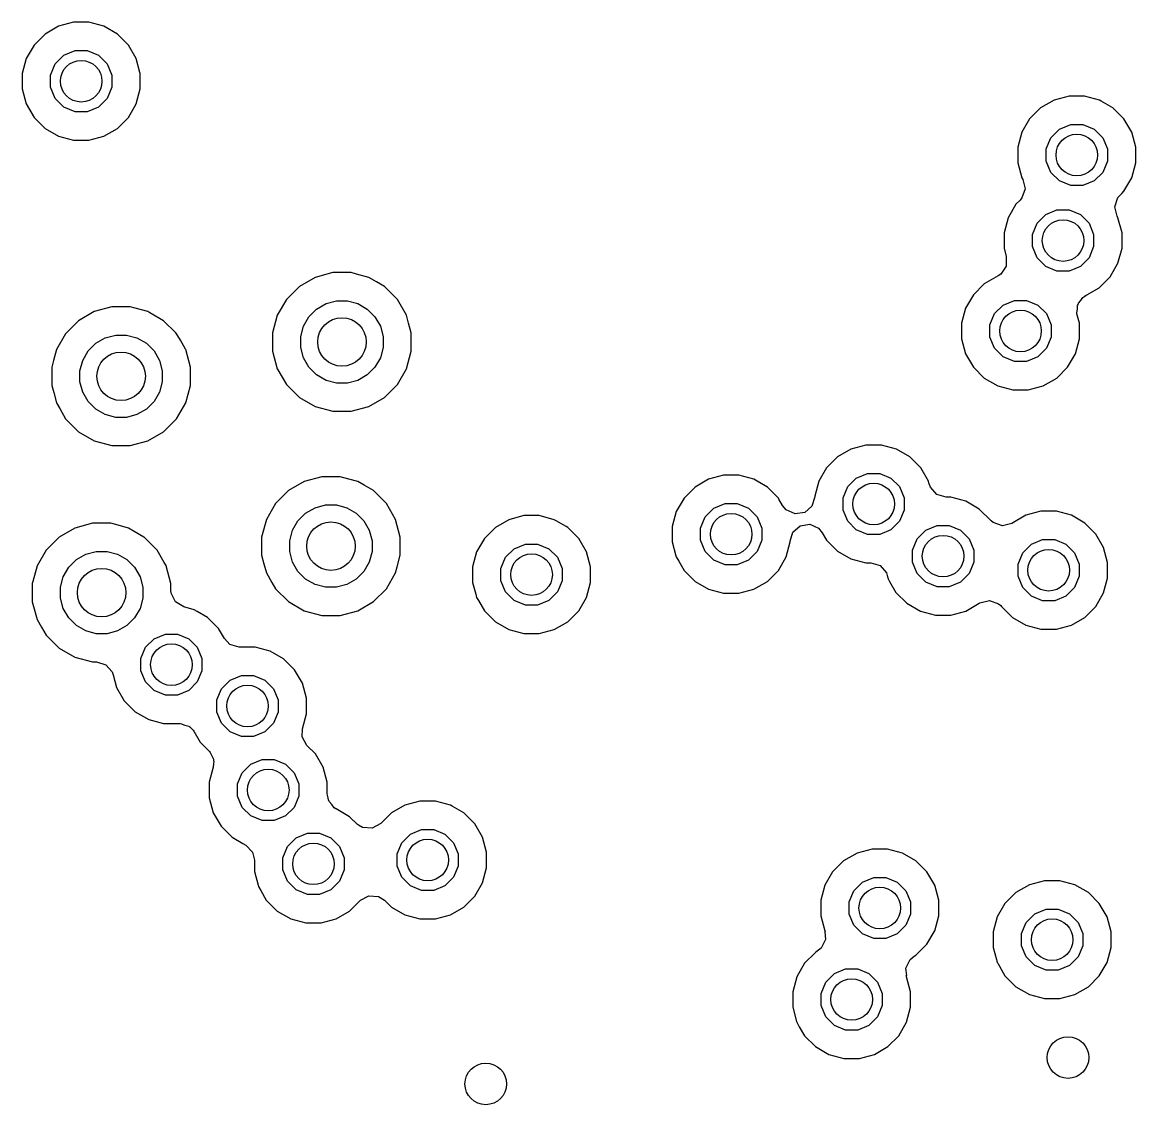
# Model space of a CAD drawing. Header units: inches. Extents: x 5.12 to 6.15, y -4.12 to -1.79.
# Drawn here: x 5.4422 to 5.7588, y -3.1979 to -2.8903 of the extents above; entities that cross this region are included whole.
import ezdxf

# ---------------------------------------------------------------- set-up
doc = ezdxf.new("R2010")
doc.units = ezdxf.units.IN
doc.header["$MEASUREMENT"] = 0
doc.layers.add('In1.Cu', color=91, linetype='CONTINUOUS', true_color=0x7fc87f)

msp = doc.modelspace()

# ---------------------------------------------------------------- linework, layer by layer
at = {"layer": 'In1.Cu', "linetype": 'CONTINUOUS'}
for p, q in [((5.45253, -2.89141), (5.44871, -2.89362)), ((5.45679, -2.89027), (5.45253, -2.89141)), ((5.45253, -2.89141), (5.45253, -2.89141)), ((5.46121, -2.89027), (5.45679, -2.89027)), ((5.46547, -2.89141), (5.46121, -2.89027)), ((5.46929, -2.89362), (5.46547, -2.89141)), ((5.44871, -2.89362), (5.44559, -2.89673)), ((5.44871, -2.89362), (5.44871, -2.89362)), ((5.4724, -2.89673), (5.46929, -2.89362)), ((5.44559, -2.89673), (5.44339, -2.90055)), ((5.44559, -2.89673), (5.44559, -2.89673)), ((5.45408, -2.89965), (5.45727, -2.89833)), ((5.45727, -2.89833), (5.46073, -2.89833)), ((5.46073, -2.89833), (5.46392, -2.89965)), ((5.47461, -2.90055), (5.4724, -2.89673)), ((5.44339, -2.90055), (5.44225, -2.90481)), ((5.44339, -2.90055), (5.44339, -2.90055)), ((5.45031, -2.90529), (5.45163, -2.9021)), ((5.45163, -2.9021), (5.45408, -2.89965)), ((5.46392, -2.89965), (5.46637, -2.9021)), ((5.46637, -2.9021), (5.46769, -2.90529)), ((5.47568, -2.90453), (5.47461, -2.90055)), ((5.44225, -2.90481), (5.44225, -2.90923)), ((5.45031, -2.90875), (5.45031, -2.90529)), ((5.46769, -2.90529), (5.46769, -2.90875)), ((5.47575, -2.90481), (5.47568, -2.90453)), ((5.47575, -2.90923), (5.47575, -2.90481)), ((5.44225, -2.90923), (5.44339, -2.91349)), ((5.45163, -2.91194), (5.45031, -2.90875)), ((5.46769, -2.90875), (5.46637, -2.91194)), ((5.47461, -2.91349), (5.47575, -2.90923)), ((5.73979, -2.91125), (5.73553, -2.91239)), ((5.74421, -2.91125), (5.73979, -2.91125)), ((5.74847, -2.91239), (5.74421, -2.91125)), ((5.44339, -2.91349), (5.44559, -2.91731)), ((5.45408, -2.91439), (5.45163, -2.91194)), ((5.45727, -2.91571), (5.45408, -2.91439)), ((5.46392, -2.91439), (5.46073, -2.91571)), ((5.46637, -2.91194), (5.46392, -2.91439)), ((5.4724, -2.91731), (5.47461, -2.91349)), ((5.73171, -2.9146), (5.7286, -2.91771)), ((5.73553, -2.91239), (5.73171, -2.9146)), ((5.73171, -2.9146), (5.73171, -2.9146)), ((5.73553, -2.91239), (5.73553, -2.91239)), ((5.74897, -2.91268), (5.74847, -2.91239)), ((5.74847, -2.91239), (5.74847, -2.91239)), ((5.74847, -2.91239), (5.74847, -2.91239)), ((5.75229, -2.9146), (5.74897, -2.91268)), ((5.7554, -2.91771), (5.75229, -2.9146)), ((5.44559, -2.91731), (5.44871, -2.92042)), ((5.46073, -2.91571), (5.45727, -2.91571)), ((5.46929, -2.92042), (5.4724, -2.91731)), ((5.72859, -2.91771), (5.72639, -2.92153)), ((5.7286, -2.91771), (5.72859, -2.91771)), ((5.75761, -2.92153), (5.7554, -2.91771)), ((5.44871, -2.92042), (5.45253, -2.92263)), ((5.46547, -2.92263), (5.46929, -2.92042)), ((5.73463, -2.92308), (5.73708, -2.92063)), ((5.73708, -2.92063), (5.74027, -2.91931)), ((5.74027, -2.91931), (5.74373, -2.91931)), ((5.74373, -2.91931), (5.74692, -2.92063)), ((5.74692, -2.92063), (5.74937, -2.92308)), ((5.45253, -2.92263), (5.45679, -2.92377)), ((5.45679, -2.92377), (5.45679, -2.92377)), ((5.45679, -2.92377), (5.46121, -2.92377)), ((5.46121, -2.92377), (5.46547, -2.92263)), ((5.46121, -2.92377), (5.46121, -2.92377)), ((5.72639, -2.92153), (5.72525, -2.92579)), ((5.72639, -2.92153), (5.72639, -2.92153)), ((5.73331, -2.92627), (5.73463, -2.92308)), ((5.74937, -2.92308), (5.75069, -2.92627)), ((5.75875, -2.92579), (5.75761, -2.92153)), ((5.72525, -2.92579), (5.72525, -2.93021)), ((5.73331, -2.92973), (5.73331, -2.92627)), ((5.75069, -2.92627), (5.75069, -2.92973)), ((5.75875, -2.93021), (5.75875, -2.92579)), ((5.72525, -2.93021), (5.72639, -2.93447)), ((5.73463, -2.93292), (5.73331, -2.92973)), ((5.75069, -2.92973), (5.74937, -2.93292)), ((5.75761, -2.93447), (5.75875, -2.93021)), ((5.73708, -2.93537), (5.73463, -2.93292)), ((5.74937, -2.93292), (5.74692, -2.93537)), ((5.72639, -2.93447), (5.72639, -2.93447)), ((5.72639, -2.93447), (5.72666, -2.93493)), ((5.72666, -2.93493), (5.72731, -2.93761)), ((5.74027, -2.93669), (5.73708, -2.93537)), ((5.74373, -2.93669), (5.74027, -2.93669)), ((5.74692, -2.93537), (5.74373, -2.93669)), ((5.7554, -2.93829), (5.75761, -2.93447)), ((5.72641, -2.9402), (5.72588, -2.94082)), ((5.72731, -2.93761), (5.72641, -2.9402)), ((5.7528, -2.94269), (5.7537, -2.94009)), ((5.7537, -2.94009), (5.75422, -2.93947)), ((5.75422, -2.93947), (5.7548, -2.93889)), ((5.7548, -2.93889), (5.7554, -2.93829)), ((5.7247, -2.94201), (5.72249, -2.94583)), ((5.72588, -2.94082), (5.7247, -2.94201)), ((5.7247, -2.94201), (5.7247, -2.94201)), ((5.75344, -2.94536), (5.7528, -2.94269)), ((5.72249, -2.94583), (5.72135, -2.95009)), ((5.72249, -2.94583), (5.72249, -2.94583)), ((5.73074, -2.94737), (5.73318, -2.94493)), ((5.73318, -2.94493), (5.73637, -2.94361)), ((5.73637, -2.94361), (5.73983, -2.94361)), ((5.73983, -2.94361), (5.74302, -2.94493)), ((5.74302, -2.94493), (5.74547, -2.94737)), ((5.75371, -2.94583), (5.75344, -2.94536)), ((5.75485, -2.95009), (5.75371, -2.94583)), ((5.72941, -2.95057), (5.73074, -2.94737)), ((5.74547, -2.94737), (5.74679, -2.95057)), ((5.72135, -2.95009), (5.72135, -2.9545)), ((5.72941, -2.95402), (5.72941, -2.95057)), ((5.74679, -2.95057), (5.74679, -2.95402)), ((5.75485, -2.9545), (5.75485, -2.95009)), ((5.72135, -2.9545), (5.72197, -2.95681)), ((5.73074, -2.95722), (5.72941, -2.95402)), ((5.74679, -2.95402), (5.74547, -2.95722)), ((5.75371, -2.95876), (5.75485, -2.9545)), ((5.72197, -2.95681), (5.7219, -2.95956)), ((5.73318, -2.95966), (5.73074, -2.95722)), ((5.74547, -2.95722), (5.74302, -2.95966)), ((5.75151, -2.96258), (5.75371, -2.95876)), ((5.53052, -2.96142), (5.52551, -2.96277)), ((5.53571, -2.96142), (5.53052, -2.96142)), ((5.53724, -2.96183), (5.53571, -2.96142)), ((5.54072, -2.96277), (5.53724, -2.96183)), ((5.71969, -2.9623), (5.71571, -2.9646)), ((5.72036, -2.96183), (5.71969, -2.9623)), ((5.7219, -2.95956), (5.72036, -2.96183)), ((5.73637, -2.96098), (5.73318, -2.95966)), ((5.73983, -2.96098), (5.73637, -2.96098)), ((5.74302, -2.95966), (5.73983, -2.96098)), ((5.52101, -2.96536), (5.51735, -2.96903)), ((5.52551, -2.96277), (5.52101, -2.96536)), ((5.52101, -2.96536), (5.52101, -2.96536)), ((5.54297, -2.96406), (5.54072, -2.96277)), ((5.54521, -2.96536), (5.54297, -2.96406)), ((5.54888, -2.96903), (5.54521, -2.96536)), ((5.71571, -2.9646), (5.7126, -2.96771)), ((5.71571, -2.9646), (5.71571, -2.9646)), ((5.74839, -2.9657), (5.75151, -2.96258)), ((5.7126, -2.96771), (5.71039, -2.97153)), ((5.7126, -2.96771), (5.7126, -2.96771)), ((5.74315, -2.96933), (5.74374, -2.96846)), ((5.74374, -2.96846), (5.74426, -2.9681)), ((5.74426, -2.9681), (5.74428, -2.96807)), ((5.74428, -2.96807), (5.74431, -2.96806)), ((5.74431, -2.96806), (5.74441, -2.968)), ((5.74441, -2.968), (5.7449, -2.96771)), ((5.7449, -2.96771), (5.74839, -2.9657)), ((5.46774, -2.97116), (5.46273, -2.97251)), ((5.47293, -2.97116), (5.46774, -2.97116)), ((5.47431, -2.97153), (5.47293, -2.97116)), ((5.47794, -2.97251), (5.47431, -2.97153)), ((5.51735, -2.96903), (5.51475, -2.97352)), ((5.51735, -2.96903), (5.51735, -2.96903)), ((5.52374, -2.97394), (5.52592, -2.97176)), ((5.52592, -2.97176), (5.52859, -2.97022)), ((5.52859, -2.97022), (5.53157, -2.96942)), ((5.53157, -2.96942), (5.53466, -2.96942)), ((5.53466, -2.96942), (5.53763, -2.97022)), ((5.53763, -2.97022), (5.5403, -2.97176)), ((5.5403, -2.97176), (5.54248, -2.97394)), ((5.55148, -2.97352), (5.54888, -2.96903)), ((5.71039, -2.97153), (5.70925, -2.97579)), ((5.71039, -2.97153), (5.71039, -2.97153)), ((5.71863, -2.97308), (5.72108, -2.97063)), ((5.72108, -2.97063), (5.72427, -2.96931)), ((5.72427, -2.96931), (5.72773, -2.96931)), ((5.72773, -2.96931), (5.73092, -2.97063)), ((5.73092, -2.97063), (5.73337, -2.97308)), ((5.74201, -2.97283), (5.74217, -2.97179)), ((5.74217, -2.97179), (5.7422, -2.97074)), ((5.7422, -2.97074), (5.74239, -2.97046)), ((5.74239, -2.97046), (5.74245, -2.97012)), ((5.74245, -2.97012), (5.74315, -2.96933)), ((5.45824, -2.9751), (5.45457, -2.97877)), ((5.46273, -2.97251), (5.45824, -2.9751)), ((5.45824, -2.9751), (5.45824, -2.9751)), ((5.47851, -2.97283), (5.47794, -2.97251)), ((5.48244, -2.9751), (5.47851, -2.97283)), ((5.48587, -2.97853), (5.48244, -2.9751)), ((5.51475, -2.97352), (5.51341, -2.97853)), ((5.5222, -2.97661), (5.52374, -2.97394)), ((5.54248, -2.97394), (5.54403, -2.97661)), ((5.55208, -2.97579), (5.55148, -2.97352)), ((5.71731, -2.97627), (5.71863, -2.97308)), ((5.73337, -2.97308), (5.73469, -2.97627)), ((5.74205, -2.97317), (5.74201, -2.97283)), ((5.74275, -2.97579), (5.74205, -2.97317)), ((5.5214, -2.97959), (5.5222, -2.97661)), ((5.54403, -2.97661), (5.54482, -2.97959)), ((5.55282, -2.97853), (5.55208, -2.97579)), ((5.70925, -2.97579), (5.70925, -2.98021)), ((5.71731, -2.97973), (5.71731, -2.97627)), ((5.73469, -2.97627), (5.73469, -2.97973)), ((5.74275, -2.97879), (5.74275, -2.97579)), ((5.45457, -2.97877), (5.45198, -2.98326)), ((5.45457, -2.97877), (5.45457, -2.97877)), ((5.46315, -2.9815), (5.46582, -2.97996)), ((5.46582, -2.97996), (5.4688, -2.97916)), ((5.4688, -2.97916), (5.47188, -2.97916)), ((5.47188, -2.97916), (5.47486, -2.97996)), ((5.47486, -2.97996), (5.47753, -2.9815)), ((5.48611, -2.97877), (5.48587, -2.97853)), ((5.48649, -2.97943), (5.48611, -2.97877)), ((5.48719, -2.98065), (5.48649, -2.97943)), ((5.48867, -2.98321), (5.48719, -2.98065)), ((5.48719, -2.98065), (5.48719, -2.98065)), ((5.51341, -2.97853), (5.51341, -2.98372)), ((5.5214, -2.98267), (5.5214, -2.97959)), ((5.54482, -2.97959), (5.54482, -2.98267)), ((5.55282, -2.98372), (5.55282, -2.97853)), ((5.70925, -2.98021), (5.71039, -2.98447)), ((5.71863, -2.98292), (5.71731, -2.97973)), ((5.73469, -2.97973), (5.73337, -2.98292)), ((5.74161, -2.98447), (5.74275, -2.98021)), ((5.74275, -2.98021), (5.74275, -2.97879)), ((5.45198, -2.98326), (5.45114, -2.98639)), ((5.45943, -2.98635), (5.46097, -2.98368)), ((5.46097, -2.98368), (5.46315, -2.9815)), ((5.47753, -2.9815), (5.47971, -2.98368)), ((5.47971, -2.98368), (5.48125, -2.98635)), ((5.4887, -2.98326), (5.48867, -2.98321)), ((5.49004, -2.98827), (5.4887, -2.98326)), ((5.51341, -2.98372), (5.51475, -2.98873)), ((5.5222, -2.98565), (5.5214, -2.98267)), ((5.54482, -2.98267), (5.54403, -2.98565)), ((5.55148, -2.98873), (5.55282, -2.98372)), ((5.71039, -2.98447), (5.7126, -2.98829)), ((5.72108, -2.98537), (5.71863, -2.98292)), ((5.73337, -2.98292), (5.73092, -2.98537)), ((5.7394, -2.98829), (5.74161, -2.98447)), ((5.45114, -2.98639), (5.45063, -2.98827)), ((5.45863, -2.98933), (5.45943, -2.98635)), ((5.48125, -2.98635), (5.48205, -2.98933)), ((5.52374, -2.98832), (5.5222, -2.98565)), ((5.54403, -2.98565), (5.54248, -2.98832)), ((5.72427, -2.98669), (5.72108, -2.98537)), ((5.72773, -2.98669), (5.72427, -2.98669)), ((5.73092, -2.98537), (5.72773, -2.98669)), ((5.45063, -2.98827), (5.45063, -2.99346)), ((5.45863, -2.99241), (5.45863, -2.98933)), ((5.48205, -2.98933), (5.48205, -2.99241)), ((5.49004, -2.99346), (5.49004, -2.98827)), ((5.51475, -2.98873), (5.51491, -2.98902)), ((5.51491, -2.98902), (5.51735, -2.99323)), ((5.52592, -2.9905), (5.52374, -2.98832)), ((5.52859, -2.99204), (5.52592, -2.9905)), ((5.5403, -2.9905), (5.53763, -2.99204)), ((5.54248, -2.98832), (5.5403, -2.9905)), ((5.54888, -2.99323), (5.55148, -2.98873)), ((5.7126, -2.98829), (5.71571, -2.9914)), ((5.73629, -2.9914), (5.7394, -2.98829)), ((5.45063, -2.99346), (5.45119, -2.99552)), ((5.45943, -2.99539), (5.45863, -2.99241)), ((5.48205, -2.99241), (5.48125, -2.99539)), ((5.4887, -2.99847), (5.49004, -2.99346)), ((5.51735, -2.99323), (5.52101, -2.9969)), ((5.53157, -2.99284), (5.52859, -2.99204)), ((5.53466, -2.99284), (5.53157, -2.99284)), ((5.53763, -2.99204), (5.53466, -2.99284)), ((5.54521, -2.9969), (5.54888, -2.99323)), ((5.71571, -2.9914), (5.71953, -2.99361)), ((5.71953, -2.99361), (5.72379, -2.99475)), ((5.72821, -2.99475), (5.73247, -2.99361)), ((5.73247, -2.99361), (5.73629, -2.9914)), ((5.45119, -2.99552), (5.45198, -2.99847)), ((5.46097, -2.99806), (5.45943, -2.99539)), ((5.48125, -2.99539), (5.47971, -2.99806)), ((5.52101, -2.9969), (5.52551, -2.99949)), ((5.54072, -2.99949), (5.54521, -2.9969)), ((5.72379, -2.99475), (5.72379, -2.99475)), ((5.72379, -2.99475), (5.72821, -2.99475)), ((5.72821, -2.99475), (5.72821, -2.99475)), ((5.45198, -2.99847), (5.45289, -3.00006)), ((5.45289, -3.00006), (5.45457, -3.00297)), ((5.46315, -3.00024), (5.46097, -2.99806)), ((5.46582, -3.00178), (5.46315, -3.00024)), ((5.47753, -3.00024), (5.47486, -3.00178)), ((5.47971, -2.99806), (5.47753, -3.00024)), ((5.48611, -3.00297), (5.4887, -2.99847)), ((5.52551, -2.99949), (5.53052, -3.00083)), ((5.53571, -3.00083), (5.54072, -2.99949)), ((5.45457, -3.00297), (5.45824, -3.00664)), ((5.4688, -3.00258), (5.46582, -3.00178)), ((5.47188, -3.00258), (5.4688, -3.00258)), ((5.47486, -3.00178), (5.47188, -3.00258)), ((5.48244, -3.00664), (5.48611, -3.00297)), ((5.53052, -3.00083), (5.53052, -3.00083)), ((5.53052, -3.00083), (5.53571, -3.00083)), ((5.53571, -3.00083), (5.53571, -3.00083)), ((5.45824, -3.00664), (5.46273, -3.00923)), ((5.47794, -3.00923), (5.48244, -3.00664)), ((5.46273, -3.00923), (5.46774, -3.01057)), ((5.47293, -3.01057), (5.47794, -3.00923)), ((5.46774, -3.01057), (5.46774, -3.01057)), ((5.46774, -3.01057), (5.47293, -3.01057)), ((5.47293, -3.01057), (5.47293, -3.01057)), ((5.67779, -3.01156), (5.67397, -3.01376)), ((5.68205, -3.01041), (5.67779, -3.01156)), ((5.67779, -3.01156), (5.67779, -3.01156)), ((5.68646, -3.01041), (5.68205, -3.01041)), ((5.69072, -3.01156), (5.68646, -3.01041)), ((5.69454, -3.01376), (5.69072, -3.01156)), ((5.67397, -3.01376), (5.67085, -3.01688)), ((5.67397, -3.01376), (5.67397, -3.01376)), ((5.69766, -3.01688), (5.69454, -3.01376)), ((5.5274, -3.01944), (5.52239, -3.02079)), ((5.53259, -3.01944), (5.5274, -3.01944)), ((5.53509, -3.02012), (5.53259, -3.01944)), ((5.64156, -3.01901), (5.6373, -3.02015)), ((5.64597, -3.01901), (5.64156, -3.01901)), ((5.65023, -3.02015), (5.64597, -3.01901)), ((5.67085, -3.01688), (5.66864, -3.0207)), ((5.67085, -3.01688), (5.67085, -3.01688)), ((5.67933, -3.0198), (5.68252, -3.01848)), ((5.68252, -3.01848), (5.68598, -3.01848)), ((5.68598, -3.01848), (5.68917, -3.0198)), ((5.69986, -3.0207), (5.69766, -3.01688)), ((5.52239, -3.02079), (5.51789, -3.02338)), ((5.5376, -3.02079), (5.53509, -3.02012)), ((5.53941, -3.02183), (5.5376, -3.02079)), ((5.54209, -3.02338), (5.53941, -3.02183)), ((5.63348, -3.02236), (5.63036, -3.02548)), ((5.6373, -3.02015), (5.63348, -3.02236)), ((5.63348, -3.02236), (5.63348, -3.02236)), ((5.6373, -3.02015), (5.6373, -3.02015)), ((5.65112, -3.02067), (5.65023, -3.02015)), ((5.65023, -3.02015), (5.65023, -3.02015)), ((5.65023, -3.02015), (5.65023, -3.02015)), ((5.65405, -3.02236), (5.65112, -3.02067)), ((5.65717, -3.02548), (5.65405, -3.02236)), ((5.66864, -3.0207), (5.6675, -3.02496)), ((5.66864, -3.0207), (5.66864, -3.0207)), ((5.67556, -3.02544), (5.67689, -3.02224)), ((5.67689, -3.02224), (5.67933, -3.0198)), ((5.68917, -3.0198), (5.69162, -3.02224)), ((5.69162, -3.02224), (5.69294, -3.02544)), ((5.70008, -3.0215), (5.69986, -3.0207)), ((5.70011, -3.02163), (5.70008, -3.0215)), ((5.70039, -3.02239), (5.70011, -3.02163)), ((5.70219, -3.02447), (5.70039, -3.02239)), ((5.51789, -3.02338), (5.51423, -3.02705)), ((5.51789, -3.02338), (5.51789, -3.02338)), ((5.54576, -3.02705), (5.54209, -3.02338)), ((5.63036, -3.02548), (5.62815, -3.0293)), ((5.63036, -3.02548), (5.63036, -3.02548)), ((5.65733, -3.02576), (5.65717, -3.02548)), ((5.65839, -3.02759), (5.65733, -3.02576)), ((5.6675, -3.02515), (5.66672, -3.02779)), ((5.6675, -3.02496), (5.6675, -3.02515)), ((5.67556, -3.02889), (5.67556, -3.02544)), ((5.69294, -3.02544), (5.69294, -3.02889)), ((5.70483, -3.02525), (5.70219, -3.02447)), ((5.70621, -3.02525), (5.70483, -3.02525)), ((5.71047, -3.02639), (5.70621, -3.02525)), ((5.51423, -3.02705), (5.51163, -3.03154)), ((5.51423, -3.02705), (5.51423, -3.02705)), ((5.5228, -3.02978), (5.52547, -3.02824)), ((5.52547, -3.02824), (5.52845, -3.02744)), ((5.52845, -3.02744), (5.53153, -3.02744)), ((5.53153, -3.02744), (5.53451, -3.02824)), ((5.53451, -3.02824), (5.53718, -3.02978)), ((5.54835, -3.03154), (5.54576, -3.02705)), ((5.6364, -3.03084), (5.63884, -3.0284)), ((5.63884, -3.0284), (5.64204, -3.02708)), ((5.64204, -3.02708), (5.64549, -3.02708)), ((5.64549, -3.02708), (5.64869, -3.0284)), ((5.64869, -3.0284), (5.65113, -3.03084)), ((5.65942, -3.02884), (5.65839, -3.02759)), ((5.66192, -3.02998), (5.65942, -3.02884)), ((5.66672, -3.02779), (5.66465, -3.02959)), ((5.67689, -3.03209), (5.67556, -3.02889)), ((5.69294, -3.02889), (5.69162, -3.03209)), ((5.71429, -3.0286), (5.71047, -3.02639)), ((5.71762, -3.03193), (5.71429, -3.0286)), ((5.71429, -3.0286), (5.71429, -3.0286)), ((5.51163, -3.03154), (5.51029, -3.03656)), ((5.51908, -3.03463), (5.52062, -3.03196)), ((5.52062, -3.03196), (5.5228, -3.02978)), ((5.53718, -3.02978), (5.53936, -3.03196)), ((5.53936, -3.03196), (5.5409, -3.03463)), ((5.5497, -3.03656), (5.54835, -3.03154)), ((5.58054, -3.03163), (5.57672, -3.03384)), ((5.5848, -3.03049), (5.58054, -3.03163)), ((5.58054, -3.03163), (5.58054, -3.03163)), ((5.58921, -3.03049), (5.5848, -3.03049)), ((5.59347, -3.03163), (5.58921, -3.03049)), ((5.59399, -3.03193), (5.59347, -3.03163)), ((5.59347, -3.03163), (5.59347, -3.03163)), ((5.59347, -3.03163), (5.59347, -3.03163)), ((5.59681, -3.03356), (5.59399, -3.03193)), ((5.62815, -3.0293), (5.62701, -3.03356)), ((5.62815, -3.0293), (5.62815, -3.0293)), ((5.63508, -3.03404), (5.6364, -3.03084)), ((5.65113, -3.03084), (5.65245, -3.03404)), ((5.66465, -3.02959), (5.66192, -3.02998)), ((5.67933, -3.03453), (5.67689, -3.03209)), ((5.69162, -3.03209), (5.68917, -3.03453)), ((5.71824, -3.03246), (5.71762, -3.03193)), ((5.72753, -3.03039), (5.72352, -3.03271)), ((5.73179, -3.02925), (5.72753, -3.03039)), ((5.72753, -3.03039), (5.72753, -3.03039)), ((5.73621, -3.02925), (5.73179, -3.02925)), ((5.74047, -3.03039), (5.73621, -3.02925)), ((5.74429, -3.0326), (5.74047, -3.03039)), ((5.4572, -3.034), (5.45271, -3.03659)), ((5.46221, -3.03266), (5.4572, -3.034)), ((5.4674, -3.03266), (5.46221, -3.03266)), ((5.46946, -3.03321), (5.4674, -3.03266)), ((5.47241, -3.034), (5.46946, -3.03321)), ((5.47409, -3.03497), (5.47241, -3.034)), ((5.47684, -3.03656), (5.47409, -3.03497)), ((5.51828, -3.03761), (5.51908, -3.03463)), ((5.5409, -3.03463), (5.5417, -3.03761)), ((5.57672, -3.03384), (5.5736, -3.03696)), ((5.57672, -3.03384), (5.57672, -3.03384)), ((5.59729, -3.03384), (5.59681, -3.03356)), ((5.60041, -3.03696), (5.59729, -3.03384)), ((5.62701, -3.03356), (5.62701, -3.03797)), ((5.63508, -3.03749), (5.63508, -3.03404)), ((5.65245, -3.03404), (5.65245, -3.03749)), ((5.66052, -3.03778), (5.66129, -3.03514)), ((5.66129, -3.03514), (5.66337, -3.03334)), ((5.66337, -3.03334), (5.66609, -3.03294)), ((5.66609, -3.03294), (5.66859, -3.03409)), ((5.66859, -3.03409), (5.66963, -3.03534)), ((5.68252, -3.03585), (5.67933, -3.03453)), ((5.68917, -3.03453), (5.68598, -3.03585)), ((5.69663, -3.03708), (5.69908, -3.03463)), ((5.69908, -3.03463), (5.70227, -3.03331)), ((5.70227, -3.03331), (5.70573, -3.03331)), ((5.70573, -3.03331), (5.70892, -3.03463)), ((5.70892, -3.03463), (5.71137, -3.03708)), ((5.72084, -3.03336), (5.71824, -3.03246)), ((5.72352, -3.03271), (5.72084, -3.03336)), ((5.7474, -3.03571), (5.74429, -3.0326)), ((5.45271, -3.03659), (5.44904, -3.04026)), ((5.45271, -3.03659), (5.45271, -3.03659)), ((5.47691, -3.03659), (5.47684, -3.03656)), ((5.48058, -3.04026), (5.47691, -3.03659)), ((5.51029, -3.03656), (5.51029, -3.03656)), ((5.51029, -3.03656), (5.51029, -3.04174)), ((5.51828, -3.04069), (5.51828, -3.03761)), ((5.5417, -3.03761), (5.5417, -3.04069)), ((5.5497, -3.04174), (5.5497, -3.03656)), ((5.5736, -3.03696), (5.5714, -3.04078)), ((5.5736, -3.03696), (5.5736, -3.03696)), ((5.60262, -3.04078), (5.60041, -3.03696)), ((5.62701, -3.03797), (5.62806, -3.04188)), ((5.6364, -3.04069), (5.63508, -3.03749)), ((5.65245, -3.03749), (5.65113, -3.04069)), ((5.65937, -3.04223), (5.66052, -3.03797)), ((5.66052, -3.03797), (5.66052, -3.03778)), ((5.66963, -3.03534), (5.67085, -3.03745)), ((5.67085, -3.03745), (5.67397, -3.04057)), ((5.68598, -3.03585), (5.68252, -3.03585)), ((5.69531, -3.04027), (5.69663, -3.03708)), ((5.71137, -3.03708), (5.71269, -3.04027)), ((5.72908, -3.03863), (5.73227, -3.03731)), ((5.73227, -3.03731), (5.73573, -3.03731)), ((5.73573, -3.03731), (5.73892, -3.03863)), ((5.74961, -3.03953), (5.7474, -3.03571)), ((5.44904, -3.04026), (5.44645, -3.04476)), ((5.44904, -3.04026), (5.44904, -3.04026)), ((5.45762, -3.04299), (5.46029, -3.04145)), ((5.46029, -3.04145), (5.46327, -3.04065)), ((5.46327, -3.04065), (5.46635, -3.04065)), ((5.46635, -3.04065), (5.46933, -3.04145)), ((5.46933, -3.04145), (5.472, -3.04299)), ((5.48262, -3.04379), (5.48058, -3.04026)), ((5.51908, -3.04367), (5.51828, -3.04069)), ((5.5417, -3.04069), (5.5409, -3.04367)), ((5.5714, -3.04078), (5.57026, -3.04504)), ((5.5714, -3.04078), (5.5714, -3.04078)), ((5.57964, -3.04232), (5.58209, -3.03988)), ((5.58209, -3.03988), (5.58528, -3.03856)), ((5.58528, -3.03856), (5.58874, -3.03856)), ((5.58874, -3.03856), (5.59193, -3.03988)), ((5.59193, -3.03988), (5.59437, -3.04232)), ((5.60376, -3.04504), (5.60262, -3.04078)), ((5.63884, -3.04313), (5.6364, -3.04069)), ((5.65113, -3.04069), (5.64869, -3.04313)), ((5.67397, -3.04057), (5.67779, -3.04278)), ((5.69531, -3.04373), (5.69531, -3.04027)), ((5.71269, -3.04027), (5.71269, -3.04373)), ((5.72531, -3.04427), (5.72663, -3.04108)), ((5.72663, -3.04108), (5.72908, -3.03863)), ((5.73892, -3.03863), (5.74137, -3.04108)), ((5.74137, -3.04108), (5.74269, -3.04427)), ((5.75075, -3.04379), (5.74961, -3.03953)), ((5.44645, -3.04476), (5.44526, -3.04917)), ((5.45544, -3.04517), (5.45762, -3.04299)), ((5.472, -3.04299), (5.47418, -3.04517)), ((5.48313, -3.04469), (5.48262, -3.04379)), ((5.48317, -3.04476), (5.48313, -3.04469)), ((5.48451, -3.04977), (5.48317, -3.04476)), ((5.51029, -3.04174), (5.51095, -3.04421)), ((5.51095, -3.04421), (5.51163, -3.04676)), ((5.52062, -3.04634), (5.51908, -3.04367)), ((5.5409, -3.04367), (5.53936, -3.04634)), ((5.54881, -3.04504), (5.5497, -3.04174)), ((5.57832, -3.04552), (5.57964, -3.04232)), ((5.59437, -3.04232), (5.5957, -3.04552)), ((5.62806, -3.04188), (5.62815, -3.04223)), ((5.62815, -3.04223), (5.62815, -3.04223)), ((5.62815, -3.04223), (5.62884, -3.04342)), ((5.62884, -3.04342), (5.63036, -3.04605)), ((5.64204, -3.04445), (5.63884, -3.04313)), ((5.64549, -3.04445), (5.64204, -3.04445)), ((5.64869, -3.04313), (5.64549, -3.04445)), ((5.65717, -3.04605), (5.65937, -3.04223)), ((5.67779, -3.04278), (5.68205, -3.04392)), ((5.68205, -3.04392), (5.68205, -3.04392)), ((5.68205, -3.04392), (5.68342, -3.04392)), ((5.68342, -3.04392), (5.68606, -3.04469)), ((5.68606, -3.04469), (5.68787, -3.04677)), ((5.69663, -3.04692), (5.69531, -3.04373)), ((5.71269, -3.04373), (5.71137, -3.04692)), ((5.72531, -3.04773), (5.72531, -3.04427)), ((5.74269, -3.04427), (5.74269, -3.04773)), ((5.75075, -3.04821), (5.75075, -3.04379)), ((5.4531, -3.05082), (5.4539, -3.04784)), ((5.4539, -3.04784), (5.45544, -3.04517)), ((5.47418, -3.04517), (5.47572, -3.04784)), ((5.47572, -3.04784), (5.47652, -3.05082)), ((5.51163, -3.04676), (5.51319, -3.04945)), ((5.5228, -3.04852), (5.52062, -3.04634)), ((5.53936, -3.04634), (5.53718, -3.04852)), ((5.54576, -3.05125), (5.54835, -3.04676)), ((5.54835, -3.04676), (5.54881, -3.04504)), ((5.57026, -3.04504), (5.57026, -3.04945)), ((5.57832, -3.04897), (5.57832, -3.04552)), ((5.5957, -3.04552), (5.5957, -3.04897)), ((5.60376, -3.04945), (5.60376, -3.04504)), ((5.63036, -3.04605), (5.63348, -3.04917)), ((5.65405, -3.04917), (5.65717, -3.04605)), ((5.68787, -3.04677), (5.68814, -3.04754)), ((5.68814, -3.04754), (5.68839, -3.04847)), ((5.69908, -3.04937), (5.69663, -3.04692)), ((5.71137, -3.04692), (5.70892, -3.04937)), ((5.72663, -3.05092), (5.72531, -3.04773)), ((5.74269, -3.04773), (5.74137, -3.05092)), ((5.44526, -3.04917), (5.4451, -3.04977)), ((5.4451, -3.04977), (5.4451, -3.05496)), ((5.4531, -3.0539), (5.4531, -3.05082)), ((5.47652, -3.05082), (5.47652, -3.0539)), ((5.48451, -3.05171), (5.48451, -3.04977)), ((5.48451, -3.04977), (5.48451, -3.04977)), ((5.51319, -3.04945), (5.51423, -3.05125)), ((5.52547, -3.05006), (5.5228, -3.04852)), ((5.52845, -3.05086), (5.52547, -3.05006)), ((5.53153, -3.05086), (5.52845, -3.05086)), ((5.53451, -3.05006), (5.53153, -3.05086)), ((5.53718, -3.04852), (5.53451, -3.05006)), ((5.57026, -3.04945), (5.57116, -3.05282)), ((5.57964, -3.05217), (5.57832, -3.04897)), ((5.5957, -3.04897), (5.59437, -3.05217)), ((5.60262, -3.05371), (5.60376, -3.04945)), ((5.63348, -3.04917), (5.6373, -3.05137)), ((5.65023, -3.05137), (5.65405, -3.04917)), ((5.68839, -3.04847), (5.68839, -3.04847)), ((5.68839, -3.04847), (5.6888, -3.04917)), ((5.6888, -3.04917), (5.6906, -3.05229)), ((5.70227, -3.05069), (5.69908, -3.04937)), ((5.70573, -3.05069), (5.70227, -3.05069)), ((5.70892, -3.04937), (5.70573, -3.05069)), ((5.72908, -3.05337), (5.72663, -3.05092)), ((5.74137, -3.05092), (5.73892, -3.05337)), ((5.74961, -3.05247), (5.75075, -3.04821)), ((5.4539, -3.05688), (5.4531, -3.0539)), ((5.47652, -3.0539), (5.47572, -3.05688)), ((5.48458, -3.05252), (5.48451, -3.05171)), ((5.48578, -3.05499), (5.48458, -3.05252)), ((5.51423, -3.05125), (5.51789, -3.05492)), ((5.54209, -3.05492), (5.54576, -3.05125)), ((5.57116, -3.05282), (5.5714, -3.05371)), ((5.5714, -3.05371), (5.5714, -3.05371)), ((5.5714, -3.05371), (5.57191, -3.0546)), ((5.58209, -3.05461), (5.57964, -3.05217)), ((5.59437, -3.05217), (5.59193, -3.05461)), ((5.60041, -3.05753), (5.60262, -3.05371)), ((5.6373, -3.05137), (5.64156, -3.05252)), ((5.64156, -3.05252), (5.64156, -3.05252)), ((5.64156, -3.05252), (5.64597, -3.05252)), ((5.64597, -3.05252), (5.65023, -3.05137)), ((5.64597, -3.05252), (5.64597, -3.05252)), ((5.6906, -3.05229), (5.69371, -3.0554)), ((5.73227, -3.05469), (5.72908, -3.05337)), ((5.73892, -3.05337), (5.73573, -3.05469)), ((5.7474, -3.05629), (5.74961, -3.05247)), ((5.4451, -3.05496), (5.44546, -3.05629)), ((5.44546, -3.05629), (5.44645, -3.05997)), ((5.45544, -3.05955), (5.4539, -3.05688)), ((5.47572, -3.05688), (5.47418, -3.05955)), ((5.48813, -3.05643), (5.48578, -3.05499)), ((5.49111, -3.05722), (5.48813, -3.05643)), ((5.49196, -3.05771), (5.49111, -3.05722)), ((5.49111, -3.05722), (5.49111, -3.05722)), ((5.51789, -3.05492), (5.52239, -3.05751)), ((5.5376, -3.05751), (5.54209, -3.05492)), ((5.57191, -3.0546), (5.5736, -3.05753)), ((5.58528, -3.05593), (5.58209, -3.05461)), ((5.58874, -3.05593), (5.58528, -3.05593)), ((5.59193, -3.05461), (5.58874, -3.05593)), ((5.69371, -3.0554), (5.69753, -3.05761)), ((5.71047, -3.05761), (5.71429, -3.0554)), ((5.71429, -3.0554), (5.71448, -3.05529)), ((5.71429, -3.0554), (5.71429, -3.0554)), ((5.71448, -3.05529), (5.71716, -3.05464)), ((5.71716, -3.05464), (5.71976, -3.05554)), ((5.71976, -3.05554), (5.72038, -3.05607)), ((5.72038, -3.05607), (5.7206, -3.05629)), ((5.7206, -3.05629), (5.72371, -3.0594)), ((5.73573, -3.05469), (5.73227, -3.05469)), ((5.74429, -3.0594), (5.7474, -3.05629)), ((5.44645, -3.05997), (5.44774, -3.06221)), ((5.45762, -3.06173), (5.45544, -3.05955)), ((5.47418, -3.05955), (5.472, -3.06173)), ((5.49493, -3.05943), (5.49196, -3.05771)), ((5.49805, -3.06255), (5.49493, -3.05943)), ((5.52239, -3.05751), (5.5274, -3.05885)), ((5.5274, -3.05885), (5.5274, -3.05885)), ((5.5274, -3.05885), (5.53259, -3.05885)), ((5.53259, -3.05885), (5.5376, -3.05751)), ((5.53259, -3.05885), (5.53259, -3.05885)), ((5.5736, -3.05753), (5.57672, -3.06065)), ((5.59729, -3.06065), (5.60041, -3.05753)), ((5.69753, -3.05761), (5.70179, -3.05875)), ((5.70179, -3.05875), (5.70179, -3.05875)), ((5.70179, -3.05875), (5.70621, -3.05875)), ((5.70621, -3.05875), (5.71047, -3.05761)), ((5.70621, -3.05875), (5.70621, -3.05875)), ((5.72371, -3.0594), (5.72753, -3.06161)), ((5.74047, -3.06161), (5.74429, -3.0594)), ((5.44774, -3.06221), (5.44904, -3.06446)), ((5.46029, -3.06327), (5.45762, -3.06173)), ((5.46327, -3.06407), (5.46029, -3.06327)), ((5.46933, -3.06327), (5.46635, -3.06407)), ((5.472, -3.06173), (5.46933, -3.06327)), ((5.49969, -3.06539), (5.49805, -3.06255)), ((5.57672, -3.06065), (5.58054, -3.06285)), ((5.58054, -3.06285), (5.5848, -3.064)), ((5.58921, -3.064), (5.59347, -3.06285)), ((5.59347, -3.06285), (5.59729, -3.06065)), ((5.72753, -3.06161), (5.73179, -3.06275)), ((5.73179, -3.06275), (5.73179, -3.06275)), ((5.73179, -3.06275), (5.73621, -3.06275)), ((5.73621, -3.06275), (5.74047, -3.06161)), ((5.73621, -3.06275), (5.73621, -3.06275)), ((5.44904, -3.06446), (5.45271, -3.06813)), ((5.46635, -3.06407), (5.46327, -3.06407)), ((5.47728, -3.06791), (5.47972, -3.06547)), ((5.47972, -3.06547), (5.48292, -3.06415)), ((5.48292, -3.06415), (5.48637, -3.06415)), ((5.48637, -3.06415), (5.48957, -3.06547)), ((5.48957, -3.06547), (5.49201, -3.06791)), ((5.50128, -3.06706), (5.49969, -3.06539)), ((5.5848, -3.064), (5.5848, -3.064)), ((5.5848, -3.064), (5.58921, -3.064)), ((5.58921, -3.064), (5.58921, -3.064)), ((5.45271, -3.06813), (5.4572, -3.07072)), ((5.47596, -3.07111), (5.47728, -3.06791)), ((5.49201, -3.06791), (5.49333, -3.07111)), ((5.50392, -3.06783), (5.50128, -3.06706)), ((5.50406, -3.06783), (5.50392, -3.06783)), ((5.50847, -3.06783), (5.50406, -3.06783)), ((5.51273, -3.06897), (5.50847, -3.06783)), ((5.51655, -3.07118), (5.51273, -3.06897)), ((5.4572, -3.07072), (5.46221, -3.07207)), ((5.46221, -3.07207), (5.46221, -3.07207)), ((5.46221, -3.07207), (5.46335, -3.07207)), ((5.46335, -3.07207), (5.46599, -3.07284)), ((5.46599, -3.07284), (5.46779, -3.07492)), ((5.47596, -3.07456), (5.47596, -3.07111)), ((5.49333, -3.07111), (5.49333, -3.07456)), ((5.51967, -3.0743), (5.51655, -3.07118)), ((5.46779, -3.07492), (5.46807, -3.07569)), ((5.46807, -3.07569), (5.46904, -3.0793)), ((5.47728, -3.07776), (5.47596, -3.07456)), ((5.49333, -3.07456), (5.49201, -3.07776)), ((5.50134, -3.07722), (5.50454, -3.0759)), ((5.50454, -3.0759), (5.50799, -3.0759)), ((5.50799, -3.0759), (5.51119, -3.07722)), ((5.52188, -3.07812), (5.51967, -3.0743)), ((5.46904, -3.0793), (5.47124, -3.08312)), ((5.47972, -3.0802), (5.47728, -3.07776)), ((5.49201, -3.07776), (5.48957, -3.0802)), ((5.4989, -3.07966), (5.50134, -3.07722)), ((5.51119, -3.07722), (5.51363, -3.07966)), ((5.52302, -3.08238), (5.52188, -3.07812)), ((5.48292, -3.08152), (5.47972, -3.0802)), ((5.48637, -3.08152), (5.48292, -3.08152)), ((5.48957, -3.0802), (5.48637, -3.08152)), ((5.49758, -3.08286), (5.4989, -3.07966)), ((5.51363, -3.07966), (5.51495, -3.08286)), ((5.52302, -3.08679), (5.52302, -3.08238)), ((5.47124, -3.08312), (5.47436, -3.08624)), ((5.49758, -3.08631), (5.49758, -3.08286)), ((5.51495, -3.08286), (5.51495, -3.08631)), ((5.47436, -3.08624), (5.47818, -3.08845)), ((5.47818, -3.08845), (5.48244, -3.08959)), ((5.4989, -3.08951), (5.49758, -3.08631)), ((5.51495, -3.08631), (5.51363, -3.08951)), ((5.52188, -3.09105), (5.52302, -3.08679)), ((5.48244, -3.08959), (5.48244, -3.08959)), ((5.48244, -3.08959), (5.48699, -3.08959)), ((5.48699, -3.08959), (5.48713, -3.08963)), ((5.48713, -3.08963), (5.48727, -3.08959)), ((5.48727, -3.08959), (5.48844, -3.09001)), ((5.48844, -3.09001), (5.48963, -3.09036)), ((5.48963, -3.09036), (5.48976, -3.09048)), ((5.48976, -3.09048), (5.48986, -3.09052)), ((5.48986, -3.09052), (5.49014, -3.09083)), ((5.49014, -3.09083), (5.49086, -3.09149)), ((5.49086, -3.09149), (5.49106, -3.09175)), ((5.49106, -3.09175), (5.49286, -3.09487)), ((5.50134, -3.09195), (5.4989, -3.08951)), ((5.50454, -3.09327), (5.50134, -3.09195)), ((5.51119, -3.09195), (5.50799, -3.09327)), ((5.51363, -3.08951), (5.51119, -3.09195)), ((5.52182, -3.09335), (5.52188, -3.09105)), ((5.49286, -3.09487), (5.49551, -3.09752)), ((5.50799, -3.09327), (5.50454, -3.09327)), ((5.52314, -3.09577), (5.52182, -3.09335)), ((5.49551, -3.09752), (5.4957, -3.09777)), ((5.4957, -3.09777), (5.49609, -3.09877)), ((5.52556, -3.09819), (5.52314, -3.09577)), ((5.52777, -3.10201), (5.52556, -3.09819)), ((5.49609, -3.09877), (5.4966, -3.09971)), ((5.49657, -3.10093), (5.49655, -3.10201)), ((5.4967, -3.10033), (5.49657, -3.10093)), ((5.4966, -3.09971), (5.49659, -3.10007)), ((5.49659, -3.10007), (5.4967, -3.10033)), ((5.50479, -3.10355), (5.50724, -3.10111)), ((5.50724, -3.10111), (5.51043, -3.09979)), ((5.51043, -3.09979), (5.51389, -3.09979)), ((5.51389, -3.09979), (5.51708, -3.10111)), ((5.51708, -3.10111), (5.51952, -3.10355)), ((5.49655, -3.10201), (5.49541, -3.10627)), ((5.50347, -3.10675), (5.50479, -3.10355)), ((5.51952, -3.10355), (5.52085, -3.10675)), ((5.52891, -3.10627), (5.52777, -3.10201)), ((5.49541, -3.10627), (5.49541, -3.10627)), ((5.49541, -3.10627), (5.49541, -3.11068)), ((5.50347, -3.1102), (5.50347, -3.10675)), ((5.52085, -3.10675), (5.52085, -3.1102)), ((5.52891, -3.10627), (5.52891, -3.10627)), ((5.52891, -3.10803), (5.52891, -3.10627)), ((5.52891, -3.10953), (5.52891, -3.10803)), ((5.49541, -3.11068), (5.49655, -3.11494)), ((5.50479, -3.1134), (5.50347, -3.1102)), ((5.52085, -3.1102), (5.51952, -3.1134)), ((5.52919, -3.11069), (5.52891, -3.10953)), ((5.52925, -3.11131), (5.52919, -3.11069)), ((5.50724, -3.11584), (5.50479, -3.1134)), ((5.51952, -3.1134), (5.51708, -3.11584)), ((5.52939, -3.11149), (5.52925, -3.11131)), ((5.52945, -3.11177), (5.52939, -3.11149)), ((5.53024, -3.11259), (5.52945, -3.11177)), ((5.53093, -3.11349), (5.53024, -3.11259)), ((5.53138, -3.11381), (5.53093, -3.11349)), ((5.53149, -3.11384), (5.53138, -3.11381)), ((5.53531, -3.11605), (5.53149, -3.11384)), ((5.55101, -3.11274), (5.54719, -3.11494)), ((5.55527, -3.11159), (5.55101, -3.11274)), ((5.55101, -3.11274), (5.55101, -3.11274)), ((5.55969, -3.11159), (5.55527, -3.11159)), ((5.56395, -3.11274), (5.55969, -3.11159)), ((5.56448, -3.11304), (5.56395, -3.11274)), ((5.56395, -3.11274), (5.56395, -3.11274)), ((5.56395, -3.11274), (5.56395, -3.11274)), ((5.56777, -3.11494), (5.56448, -3.11304)), ((5.49655, -3.11494), (5.49875, -3.11876)), ((5.51043, -3.11716), (5.50724, -3.11584)), ((5.51389, -3.11716), (5.51043, -3.11716)), ((5.51708, -3.11584), (5.51389, -3.11716)), ((5.53752, -3.11826), (5.53531, -3.11605)), ((5.54719, -3.11494), (5.54415, -3.11798)), ((5.54719, -3.11494), (5.54719, -3.11494)), ((5.57089, -3.11806), (5.56777, -3.11494)), ((5.49875, -3.11876), (5.50187, -3.12188)), ((5.53784, -3.11849), (5.53752, -3.11826)), ((5.53899, -3.11911), (5.53784, -3.11849)), ((5.54174, -3.1193), (5.53899, -3.11911)), ((5.54415, -3.11798), (5.54174, -3.1193)), ((5.55256, -3.12098), (5.55575, -3.11966)), ((5.55575, -3.11966), (5.55921, -3.11966)), ((5.55921, -3.11966), (5.5624, -3.12098)), ((5.57309, -3.12188), (5.57089, -3.11806)), ((5.50187, -3.12188), (5.50492, -3.12364)), ((5.50492, -3.12364), (5.50583, -3.12416)), ((5.51766, -3.12453), (5.5201, -3.12208)), ((5.5201, -3.12208), (5.5233, -3.12076)), ((5.5233, -3.12076), (5.52675, -3.12076)), ((5.52675, -3.12076), (5.52994, -3.12208)), ((5.52994, -3.12208), (5.53239, -3.12453)), ((5.54879, -3.12662), (5.55011, -3.12343)), ((5.55011, -3.12343), (5.55256, -3.12098)), ((5.5624, -3.12098), (5.56485, -3.12343)), ((5.56485, -3.12343), (5.56617, -3.12662)), ((5.57423, -3.12614), (5.57309, -3.12188)), ((5.50583, -3.12416), (5.50773, -3.12616)), ((5.50773, -3.12616), (5.50827, -3.12839)), ((5.51634, -3.12772), (5.51766, -3.12453)), ((5.53239, -3.12453), (5.53371, -3.12772)), ((5.54879, -3.13007), (5.54879, -3.12662)), ((5.56617, -3.12662), (5.56617, -3.13007)), ((5.57423, -3.13055), (5.57423, -3.12614)), ((5.67953, -3.12639), (5.67571, -3.1286)), ((5.68379, -3.12525), (5.67953, -3.12639)), ((5.67953, -3.12639), (5.67953, -3.12639)), ((5.68821, -3.12525), (5.68379, -3.12525)), ((5.69247, -3.12639), (5.68821, -3.12525)), ((5.69629, -3.1286), (5.69247, -3.12639)), ((5.50827, -3.12839), (5.50827, -3.13166)), ((5.51634, -3.13118), (5.51634, -3.12772)), ((5.53371, -3.12772), (5.53371, -3.13118)), ((5.55011, -3.13327), (5.54879, -3.13007)), ((5.56617, -3.13007), (5.56485, -3.13327)), ((5.67571, -3.1286), (5.6726, -3.13171)), ((5.67571, -3.1286), (5.67571, -3.1286)), ((5.6994, -3.13171), (5.69629, -3.1286)), ((5.50827, -3.13166), (5.50931, -3.13553)), ((5.51766, -3.13437), (5.51634, -3.13118)), ((5.53371, -3.13118), (5.53239, -3.13437)), ((5.55256, -3.13571), (5.55011, -3.13327)), ((5.56485, -3.13327), (5.5624, -3.13571)), ((5.57309, -3.13481), (5.57423, -3.13055)), ((5.6726, -3.13171), (5.67039, -3.13553)), ((5.6726, -3.13171), (5.6726, -3.13171)), ((5.68108, -3.13463), (5.68427, -3.13331)), ((5.68427, -3.13331), (5.68773, -3.13331)), ((5.68773, -3.13331), (5.69092, -3.13463)), ((5.70161, -3.13553), (5.6994, -3.13171)), ((5.50931, -3.13553), (5.50941, -3.13592)), ((5.50941, -3.13592), (5.50941, -3.13592)), ((5.50941, -3.13592), (5.51007, -3.13706)), ((5.5201, -3.13682), (5.51766, -3.13437)), ((5.53239, -3.13437), (5.52994, -3.13682)), ((5.55575, -3.13703), (5.55256, -3.13571)), ((5.5624, -3.13571), (5.55921, -3.13703)), ((5.57089, -3.13863), (5.57309, -3.13481)), ((5.67039, -3.13553), (5.66925, -3.13979)), ((5.67039, -3.13553), (5.67039, -3.13553)), ((5.67863, -3.13708), (5.68108, -3.13463)), ((5.69092, -3.13463), (5.69337, -3.13708)), ((5.70275, -3.13979), (5.70161, -3.13553)), ((5.72853, -3.13539), (5.72471, -3.1376)), ((5.73279, -3.13425), (5.72853, -3.13539)), ((5.72853, -3.13539), (5.72853, -3.13539)), ((5.73721, -3.13425), (5.73279, -3.13425)), ((5.74147, -3.13539), (5.73721, -3.13425)), ((5.74529, -3.1376), (5.74147, -3.13539)), ((5.51007, -3.13706), (5.51162, -3.13974)), ((5.5233, -3.13814), (5.5201, -3.13682)), ((5.52675, -3.13814), (5.5233, -3.13814)), ((5.52994, -3.13682), (5.52675, -3.13814)), ((5.53835, -3.13981), (5.54077, -3.13849)), ((5.54077, -3.13849), (5.54351, -3.13869)), ((5.54351, -3.13869), (5.54526, -3.13981)), ((5.55921, -3.13703), (5.55575, -3.13703)), ((5.56777, -3.14175), (5.57089, -3.13863)), ((5.67731, -3.14027), (5.67863, -3.13708)), ((5.69337, -3.13708), (5.69469, -3.14027)), ((5.72471, -3.1376), (5.72159, -3.14071)), ((5.72471, -3.1376), (5.72471, -3.1376)), ((5.7484, -3.14071), (5.74529, -3.1376)), ((5.51162, -3.13974), (5.51474, -3.14286)), ((5.51474, -3.14286), (5.51856, -3.14506)), ((5.53149, -3.14506), (5.53531, -3.14286)), ((5.53531, -3.14286), (5.53835, -3.13981)), ((5.54526, -3.13981), (5.54719, -3.14175)), ((5.54719, -3.14175), (5.55101, -3.14396)), ((5.56395, -3.14396), (5.56777, -3.14175)), ((5.66925, -3.13979), (5.66925, -3.14421)), ((5.67731, -3.14373), (5.67731, -3.14027)), ((5.69469, -3.14027), (5.69469, -3.14373)), ((5.70275, -3.14421), (5.70275, -3.13979)), ((5.72159, -3.14071), (5.71939, -3.14453)), ((5.72159, -3.14071), (5.72159, -3.14071)), ((5.73008, -3.14363), (5.73327, -3.14231)), ((5.73327, -3.14231), (5.73673, -3.14231)), ((5.73673, -3.14231), (5.73992, -3.14363)), ((5.75061, -3.14453), (5.7484, -3.14071)), ((5.51856, -3.14506), (5.52282, -3.1462)), ((5.52723, -3.1462), (5.53149, -3.14506)), ((5.55101, -3.14396), (5.55527, -3.1451)), ((5.55527, -3.1451), (5.55527, -3.1451)), ((5.55527, -3.1451), (5.55969, -3.1451)), ((5.55969, -3.1451), (5.56395, -3.14396)), ((5.55969, -3.1451), (5.55969, -3.1451)), ((5.66925, -3.14421), (5.67039, -3.14847)), ((5.67863, -3.14692), (5.67731, -3.14373)), ((5.69469, -3.14373), (5.69337, -3.14692)), ((5.70161, -3.14847), (5.70275, -3.14421)), ((5.71939, -3.14453), (5.71825, -3.14879)), ((5.71939, -3.14453), (5.71939, -3.14453)), ((5.72763, -3.14608), (5.73008, -3.14363)), ((5.73992, -3.14363), (5.74237, -3.14608)), ((5.75175, -3.14879), (5.75061, -3.14453)), ((5.52282, -3.1462), (5.52282, -3.1462)), ((5.52282, -3.1462), (5.52723, -3.1462)), ((5.52723, -3.1462), (5.52723, -3.1462)), ((5.67047, -3.14878), (5.67035, -3.14881)), ((5.67035, -3.14881), (5.67058, -3.15095)), ((5.67039, -3.14847), (5.67047, -3.14878)), ((5.68108, -3.14937), (5.67863, -3.14692)), ((5.69337, -3.14692), (5.69092, -3.14937)), ((5.6994, -3.15229), (5.70142, -3.14879)), ((5.70142, -3.14879), (5.70161, -3.14847)), ((5.71825, -3.14879), (5.71825, -3.15321)), ((5.72631, -3.14927), (5.72763, -3.14608)), ((5.74237, -3.14608), (5.74369, -3.14927)), ((5.75175, -3.15321), (5.75175, -3.14879)), ((5.67058, -3.15095), (5.66935, -3.15341)), ((5.68427, -3.15069), (5.68108, -3.14937)), ((5.68773, -3.15069), (5.68427, -3.15069)), ((5.69092, -3.14937), (5.68773, -3.15069)), ((5.69629, -3.1554), (5.6994, -3.15229)), ((5.72631, -3.15273), (5.72631, -3.14927)), ((5.74369, -3.14927), (5.74369, -3.15273)), ((5.66771, -3.1546), (5.6646, -3.15771)), ((5.66821, -3.15431), (5.66771, -3.1546)), ((5.66771, -3.1546), (5.66771, -3.1546)), ((5.66935, -3.15341), (5.66821, -3.15431)), ((5.69579, -3.15569), (5.69629, -3.1554)), ((5.71825, -3.15321), (5.71916, -3.1566)), ((5.72763, -3.15592), (5.72631, -3.15273)), ((5.74369, -3.15273), (5.74237, -3.15592)), ((5.75061, -3.15747), (5.75175, -3.15321)), ((5.6646, -3.15771), (5.66239, -3.16153)), ((5.6646, -3.15771), (5.6646, -3.15771)), ((5.69342, -3.15906), (5.69465, -3.1566)), ((5.69465, -3.1566), (5.69579, -3.15569)), ((5.71916, -3.1566), (5.71939, -3.15747)), ((5.71939, -3.15747), (5.71939, -3.15747)), ((5.71939, -3.15747), (5.71953, -3.15771)), ((5.71953, -3.15771), (5.72159, -3.16129)), ((5.73008, -3.15837), (5.72763, -3.15592)), ((5.73327, -3.15969), (5.73008, -3.15837)), ((5.73992, -3.15837), (5.73673, -3.15969)), ((5.74237, -3.15592), (5.73992, -3.15837)), ((5.7484, -3.16129), (5.75061, -3.15747)), ((5.66239, -3.16153), (5.66125, -3.16579)), ((5.66239, -3.16153), (5.66239, -3.16153)), ((5.67063, -3.16308), (5.67308, -3.16063)), ((5.67308, -3.16063), (5.67627, -3.15931)), ((5.67627, -3.15931), (5.67973, -3.15931)), ((5.67973, -3.15931), (5.68292, -3.16063)), ((5.68292, -3.16063), (5.68537, -3.16308)), ((5.69365, -3.16119), (5.69342, -3.15906)), ((5.69353, -3.16122), (5.69365, -3.16119)), ((5.69361, -3.16153), (5.69353, -3.16122)), ((5.69475, -3.16579), (5.69361, -3.16153)), ((5.69361, -3.16153), (5.69361, -3.16153)), ((5.72159, -3.16129), (5.72471, -3.1644)), ((5.73673, -3.15969), (5.73327, -3.15969)), ((5.74529, -3.1644), (5.7484, -3.16129)), ((5.66931, -3.16627), (5.67063, -3.16308)), ((5.68537, -3.16308), (5.68669, -3.16627)), ((5.72471, -3.1644), (5.72853, -3.16661)), ((5.74147, -3.16661), (5.74529, -3.1644)), ((5.66125, -3.16579), (5.66125, -3.17021)), ((5.66931, -3.16973), (5.66931, -3.16627)), ((5.68669, -3.16627), (5.68669, -3.16973)), ((5.69475, -3.17021), (5.69475, -3.16579)), ((5.72853, -3.16661), (5.73279, -3.16775)), ((5.73279, -3.16775), (5.73279, -3.16775)), ((5.73279, -3.16775), (5.73721, -3.16775)), ((5.73721, -3.16775), (5.74147, -3.16661)), ((5.73721, -3.16775), (5.73721, -3.16775)), ((5.66125, -3.17021), (5.66232, -3.17421)), ((5.67063, -3.17292), (5.66931, -3.16973)), ((5.68669, -3.16973), (5.68537, -3.17292)), ((5.69361, -3.17447), (5.69475, -3.17021)), ((5.66232, -3.17421), (5.66239, -3.17447)), ((5.66239, -3.17447), (5.66239, -3.17447)), ((5.66239, -3.17447), (5.66312, -3.17574)), ((5.67308, -3.17537), (5.67063, -3.17292)), ((5.68537, -3.17292), (5.68292, -3.17537)), ((5.6914, -3.17829), (5.69361, -3.17447)), ((5.66312, -3.17574), (5.6646, -3.17829)), ((5.67627, -3.17669), (5.67308, -3.17537)), ((5.67973, -3.17669), (5.67627, -3.17669)), ((5.68292, -3.17537), (5.67973, -3.17669)), ((5.6646, -3.17829), (5.66771, -3.1814)), ((5.68829, -3.1814), (5.6914, -3.17829)), ((5.66771, -3.1814), (5.67153, -3.18361)), ((5.67153, -3.18361), (5.67579, -3.18475)), ((5.68021, -3.18475), (5.68447, -3.18361)), ((5.68447, -3.18361), (5.68829, -3.1814)), ((5.67579, -3.18475), (5.67579, -3.18475)), ((5.67579, -3.18475), (5.68021, -3.18475)), ((5.68021, -3.18475), (5.68021, -3.18475))]:
    msp.add_line(p, q, dxfattribs=at)
at = {"layer": 'In1.Cu'}
for centre, radius in [((5.459, -2.90702), 0.00591), ((5.742, -2.928), 0.00591), ((5.7381, -2.9523), 0.00591), ((5.53311, -2.98113), 0.00689), ((5.726, -2.978), 0.00591), ((5.47034, -2.99087), 0.00689), ((5.68425, -3.02717), 0.00591), ((5.64376, -3.03576), 0.00591), ((5.52999, -3.03915), 0.00689), ((5.704, -3.042), 0.00591), ((5.58701, -3.04724), 0.00591), ((5.734, -3.046), 0.00591), ((5.46481, -3.05236), 0.00689), ((5.48465, -3.07283), 0.00591), ((5.50627, -3.08458), 0.00591), ((5.51216, -3.10847), 0.00591), ((5.52502, -3.12945), 0.00591), ((5.55748, -3.12835), 0.00591), ((5.686, -3.142), 0.00591), ((5.735, -3.151), 0.00591), ((5.678, -3.168), 0.00591), ((5.7395, -3.1845), 0.00591), ((5.574, -3.192), 0.00591)]:
    msp.add_circle(centre, radius, dxfattribs=at)

doc.saveas('drawing.dxf')
